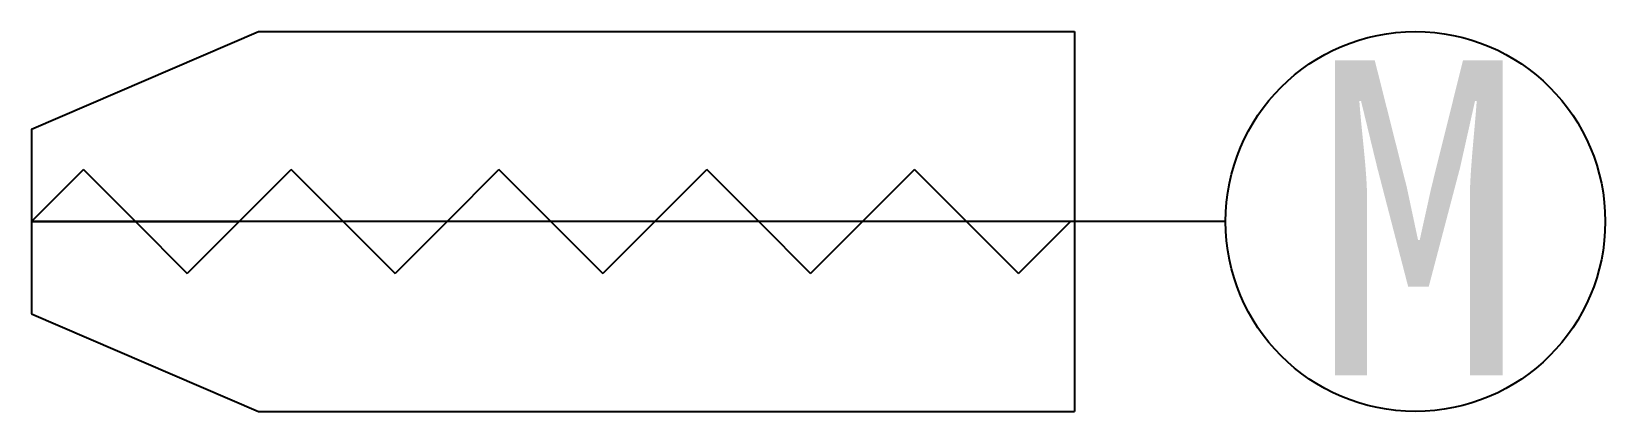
# Model space of a CAD drawing. Header units: millimetres. Extents: x 0 to 1, y 0 to 0.24.
import ezdxf

# ---------------------------------------------------------------- set-up
doc = ezdxf.new("R2010")
doc.units = ezdxf.units.MM
doc.styles.get("Standard").update_dxf_attribs({"font": 'txt', "bigfont": 'gbcbig.shx'})

msp = doc.modelspace()

# ---------------------------------------------------------------- linework, layer by layer
for p, q in [((0, 0.1793), (0.1443, 0.2412)), ((0.1443, 0.2412), (0.6626, 0.2412)), ((0.6626, 0.2412), (0.6626, 0)), ((0, 0.1793), (0, 0.0619)), ((0, 0.1206), (0.033, 0.1536)), ((0.066, 0.1206), (0.033, 0.1536)), ((0.132, 0.1206), (0.165, 0.1536)), ((0.198, 0.1206), (0.165, 0.1536)), ((0.264, 0.1206), (0.297, 0.1536)), ((0.33, 0.1206), (0.297, 0.1536)), ((0.396, 0.1206), (0.429, 0.1536)), ((0.462, 0.1206), (0.429, 0.1536)), ((0.528, 0.1206), (0.561, 0.1536)), ((0.594, 0.1206), (0.561, 0.1536)), ((0, 0.1206), (0.132, 0.1206)), ((0.7586, 0.1206), (0, 0.1206)), ((0.066, 0.1206), (0.099, 0.0876)), ((0.132, 0.1206), (0.099, 0.0876)), ((0.198, 0.1206), (0.231, 0.0876)), ((0.264, 0.1206), (0.231, 0.0876)), ((0.33, 0.1206), (0.363, 0.0876)), ((0.396, 0.1206), (0.363, 0.0876)), ((0.462, 0.1206), (0.495, 0.0876)), ((0.528, 0.1206), (0.495, 0.0876)), ((0.594, 0.1206), (0.627, 0.0876)), ((0.66, 0.1206), (0.627, 0.0876)), ((1, 0.1206), (0.9998, 0.1206)), ((0, 0.0619), (0.1443, 0)), ((0.1443, 0), (0.6626, 0))]:
    msp.add_line(p, q)
msp.add_circle((0.8792, 0.1206), 0.1206)

# ---------------------------------------------------------------- texts
at = {"insert": (0.8134, 0.2229), "char_height": 0.2, "width": 0.19638, "attachment_point": 1}
msp.add_mtext('{\\f@SimSun|b0|i0|c134|p2;M}', dxfattribs=at)

doc.saveas('drawing.dxf')
